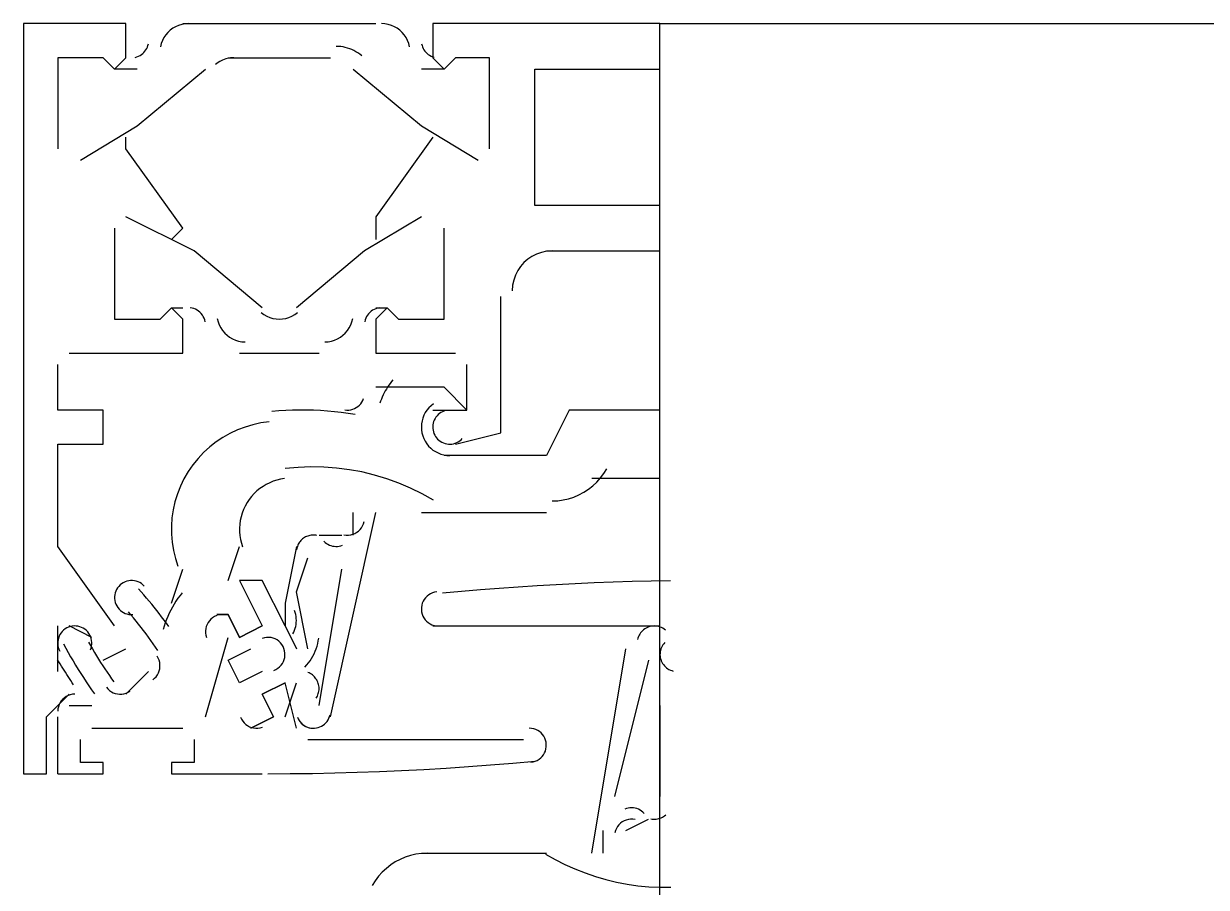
# Model space of a CAD drawing. Header units: millimetres. Extents: x 7649 to 34105, y 3983 to 25377.
# Drawn here: x 31866.8 to 31921.8, y 20746.7 to 20786.9 of the extents above; entities that cross this region are included whole.
import ezdxf

# ---------------------------------------------------------------- set-up
doc = ezdxf.new("R2010")
doc.units = ezdxf.units.MM

msp = doc.modelspace()

# ---------------------------------------------------------------- linework, layer by layer
at = {"layer": 'GEOMETRY', "color": 7}
for p, q in [((31871.53194, 20786.90139), (31866.76944, 20786.90139)), ((31866.76944, 20786.90139), (31866.76944, 20751.97639)), ((31871.53194, 20785.31389), (31871.53194, 20786.90139)), ((31873.84664, 20786.75978), (31873.7161, 20786.68425)), ((31873.98572, 20786.82025), (31873.84664, 20786.75978)), ((31874.13216, 20786.86467), (31873.98572, 20786.82025)), ((31874.28477, 20786.89204), (31874.13216, 20786.86467)), ((31874.17778, 20786.90139), (31883.17361, 20786.90139)), ((31874.44236, 20786.90139), (31874.28477, 20786.89204)), ((31883.59579, 20786.89204), (31883.43819, 20786.90139)), ((31883.7484, 20786.86467), (31883.59579, 20786.89204)), ((31883.89483, 20786.82025), (31883.7484, 20786.86467)), ((31884.03391, 20786.75978), (31883.89483, 20786.82025)), ((31884.16445, 20786.68425), (31884.03391, 20786.75978)), ((31896.40278, 20786.90139), (31885.81944, 20786.90139)), ((31885.81944, 20786.90139), (31885.81944, 20785.31389)), ((31873.30307, 20786.2512), (31873.23302, 20786.11515)), ((31873.38759, 20786.37712), (31873.30307, 20786.2512)), ((31873.48539, 20786.49193), (31873.38759, 20786.37712)), ((31873.59529, 20786.59463), (31873.48539, 20786.49193)), ((31873.7161, 20786.68425), (31873.59529, 20786.59463)), ((31884.28526, 20786.59463), (31884.16445, 20786.68425)), ((31884.39516, 20786.49193), (31884.28526, 20786.59463)), ((31884.49297, 20786.37712), (31884.39516, 20786.49193)), ((31884.57749, 20786.2512), (31884.49297, 20786.37712)), ((31884.64754, 20786.11515), (31884.57749, 20786.2512)), ((31872.36879, 20785.55759), (31872.41897, 20785.61508)), ((31872.41897, 20785.61508), (31872.46349, 20785.67725)), ((31872.46349, 20785.67725), (31872.50196, 20785.7437)), ((31872.50196, 20785.7437), (31872.53401, 20785.81403)), ((31872.53401, 20785.81403), (31872.55925, 20785.88784)), ((31872.55925, 20785.88784), (31872.57731, 20785.96475)), ((31873.17862, 20785.96997), (31873.14106, 20785.81663)), ((31873.23302, 20786.11515), (31873.17862, 20785.96997)), ((31881.43006, 20785.83987), (31881.32153, 20785.84306)), ((31881.53775, 20785.83039), (31881.43006, 20785.83987)), ((31881.64434, 20785.81471), (31881.53775, 20785.83039)), ((31881.74959, 20785.79291), (31881.64434, 20785.81471)), ((31881.85322, 20785.7651), (31881.74959, 20785.79291)), ((31881.955, 20785.73135), (31881.85322, 20785.7651)), ((31882.05464, 20785.69178), (31881.955, 20785.73135)), ((31882.15191, 20785.64647), (31882.05464, 20785.69178)), ((31882.24655, 20785.59552), (31882.15191, 20785.64647)), ((31882.33828, 20785.53901), (31882.24655, 20785.59552)), ((31884.70194, 20785.96997), (31884.64754, 20786.11515)), ((31884.7395, 20785.81663), (31884.70194, 20785.96997)), ((31885.30325, 20785.96475), (31885.32062, 20785.89025)), ((31885.32062, 20785.89025), (31885.34475, 20785.8186)), ((31885.34475, 20785.8186), (31885.3753, 20785.75017)), ((31885.3753, 20785.75017), (31885.41193, 20785.68532)), ((31885.41193, 20785.68532), (31885.4543, 20785.62443)), ((31885.4543, 20785.62443), (31885.50207, 20785.56786)), ((31870.47361, 20785.31389), (31868.35694, 20785.31389)), ((31868.35694, 20785.31389), (31868.35694, 20781.08056)), ((31871.00278, 20784.78472), (31870.47361, 20785.31389)), ((31871.00278, 20784.78472), (31871.53194, 20785.31389)), ((31871.97022, 20785.33312), (31872.04635, 20785.35421)), ((31872.04635, 20785.35421), (31872.1191, 20785.38235)), ((31872.1191, 20785.38235), (31872.18811, 20785.41716)), ((31872.18811, 20785.41716), (31872.25298, 20785.45824)), ((31872.25298, 20785.45824), (31872.31334, 20785.50518)), ((31872.31334, 20785.50518), (31872.36879, 20785.55759)), ((31875.76949, 20785.05246), (31875.70865, 20785.00437)), ((31875.83277, 20785.09672), (31875.76949, 20785.05246)), ((31875.8983, 20785.13708), (31875.83277, 20785.09672)), ((31875.96589, 20785.17347), (31875.8983, 20785.13708)), ((31876.03537, 20785.20584), (31875.96589, 20785.17347)), ((31876.10655, 20785.2341), (31876.03537, 20785.20584)), ((31876.17924, 20785.2582), (31876.10655, 20785.2341)), ((31876.25327, 20785.27807), (31876.17924, 20785.2582)), ((31876.32845, 20785.29364), (31876.25327, 20785.27807)), ((31876.29444, 20785.31389), (31881.05694, 20785.31389)), ((31876.40459, 20785.30485), (31876.32845, 20785.29364)), ((31876.48151, 20785.31162), (31876.40459, 20785.30485)), ((31876.55903, 20785.31389), (31876.48151, 20785.31162)), ((31882.42687, 20785.47705), (31882.33828, 20785.53901)), ((31882.51205, 20785.40973), (31882.42687, 20785.47705)), ((31885.50207, 20785.56786), (31885.55489, 20785.51598)), ((31885.55489, 20785.51598), (31885.61243, 20785.46915)), ((31885.61243, 20785.46915), (31885.67435, 20785.42775)), ((31885.67435, 20785.42775), (31885.74029, 20785.39215)), ((31885.74029, 20785.39215), (31885.80992, 20785.3627)), ((31885.80992, 20785.3627), (31885.88291, 20785.33979)), ((31885.81944, 20785.31389), (31886.34861, 20784.78472)), ((31886.87778, 20785.31389), (31886.34861, 20784.78472)), ((31888.46528, 20785.31389), (31886.87778, 20785.31389)), ((31888.46528, 20781.08056), (31888.46528, 20785.31389)), ((31872.06111, 20784.78472), (31871.00278, 20784.78472)), ((31872.06111, 20782.13889), (31875.23611, 20784.78472)), ((31882.11528, 20784.78472), (31885.29028, 20782.13889)), ((31886.34861, 20784.78472), (31885.29028, 20784.78472)), ((31890.58194, 20778.43472), (31890.58194, 20784.78472)), ((31890.58194, 20784.78472), (31896.40278, 20784.78472)), ((31869.41528, 20780.55139), (31872.06111, 20782.13889)), ((31885.29028, 20782.13889), (31887.93611, 20780.55139)), ((31871.53194, 20781.08056), (31871.53194, 20781.60972)), ((31885.81944, 20781.60972), (31883.17361, 20777.90556)), ((31874.17778, 20777.37639), (31871.53194, 20781.08056)), ((31896.40278, 20778.43472), (31890.58194, 20778.43472)), ((31874.70694, 20776.31806), (31871.53194, 20777.90556)), ((31885.29028, 20777.90556), (31882.64444, 20776.31806)), ((31883.17361, 20777.90556), (31883.17361, 20776.84722)), ((31871.00278, 20777.37639), (31871.00278, 20773.14306)), ((31873.64861, 20776.84722), (31874.17778, 20777.37639)), ((31886.34861, 20773.14306), (31886.34861, 20777.37639)), ((31877.88194, 20773.67222), (31874.70694, 20776.31806)), ((31882.64444, 20776.31806), (31879.46944, 20773.67222)), ((31890.88334, 20776.2519), (31890.65478, 20776.17251)), ((31891.12438, 20776.30115), (31890.88334, 20776.2519)), ((31891.11111, 20776.31806), (31896.40278, 20776.31806)), ((31891.37569, 20776.31806), (31891.12438, 20776.30115)), ((31890.06607, 20775.77559), (31889.90952, 20775.59773)), ((31890.24394, 20775.93215), (31890.06607, 20775.77559)), ((31890.44091, 20776.06519), (31890.24394, 20775.93215)), ((31890.65478, 20776.17251), (31890.44091, 20776.06519)), ((31889.66916, 20775.18689), (31889.58977, 20774.95833)), ((31889.77647, 20775.40075), (31889.66916, 20775.18689)), ((31889.90952, 20775.59773), (31889.77647, 20775.40075)), ((31889.54052, 20774.71729), (31889.52361, 20774.46597)), ((31889.58977, 20774.95833), (31889.54052, 20774.71729)), ((31888.99444, 20767.85139), (31888.99444, 20774.20139)), ((31873.11944, 20773.14306), (31873.64861, 20773.67222)), ((31874.17778, 20773.14306), (31873.64861, 20773.67222)), ((31873.64861, 20773.67222), (31874.17778, 20773.67222)), ((31874.61101, 20773.65413), (31874.52486, 20773.66793)), ((31874.69387, 20773.63139), (31874.61101, 20773.65413)), ((31874.7729, 20773.60019), (31874.69387, 20773.63139)), ((31874.84757, 20773.56105), (31874.7729, 20773.60019)), ((31874.91732, 20773.51445), (31874.84757, 20773.56105)), ((31874.98164, 20773.4609), (31874.91732, 20773.51445)), ((31882.95276, 20773.5065), (31882.89065, 20773.45313)), ((31883.0202, 20773.55328), (31882.95276, 20773.5065)), ((31883.09245, 20773.59302), (31883.0202, 20773.55328)), ((31883.16903, 20773.62525), (31883.09245, 20773.59302)), ((31883.24944, 20773.64948), (31883.16903, 20773.62525)), ((31883.70278, 20773.67222), (31883.17361, 20773.14306)), ((31883.17361, 20773.67222), (31883.70278, 20773.67222)), ((31883.33318, 20773.66524), (31883.24944, 20773.64948)), ((31883.70278, 20773.67222), (31884.23194, 20773.14306)), ((31871.00278, 20773.14306), (31873.11944, 20773.14306)), ((31874.17778, 20771.55556), (31874.17778, 20773.14306)), ((31875.03998, 20773.40088), (31874.98164, 20773.4609)), ((31875.09179, 20773.33491), (31875.03998, 20773.40088)), ((31875.13656, 20773.26347), (31875.09179, 20773.33491)), ((31875.17373, 20773.18707), (31875.13656, 20773.26347)), ((31875.20277, 20773.1062), (31875.17373, 20773.18707)), ((31875.22314, 20773.02136), (31875.20277, 20773.1062)), ((31875.78689, 20773.16948), (31875.82445, 20773.01615)), ((31875.82445, 20773.01615), (31875.87885, 20772.87096)), ((31877.82532, 20773.45258), (31877.9527, 20773.358)), ((31877.9527, 20773.358), (31878.08791, 20773.28062)), ((31878.08791, 20773.28062), (31878.22938, 20773.22044)), ((31878.22938, 20773.22044), (31878.37555, 20773.17745)), ((31878.37555, 20773.17745), (31878.52484, 20773.15165)), ((31878.52484, 20773.15165), (31878.67569, 20773.14306)), ((31878.67569, 20773.14306), (31878.82655, 20773.15165)), ((31878.82655, 20773.15165), (31878.97584, 20773.17745)), ((31878.97584, 20773.17745), (31879.12201, 20773.22044)), ((31879.12201, 20773.22044), (31879.26347, 20773.28062)), ((31879.26347, 20773.28062), (31879.39868, 20773.358)), ((31879.39868, 20773.358), (31879.52607, 20773.45258)), ((31882.0017, 20772.87096), (31882.0561, 20773.01615)), ((31882.0561, 20773.01615), (31882.09367, 20773.16948)), ((31882.67721, 20773.10425), (31882.65741, 20773.02136)), ((31882.70529, 20773.18339), (31882.67721, 20773.10425)), ((31882.74118, 20773.25833), (31882.70529, 20773.18339)), ((31882.78436, 20773.32858), (31882.74118, 20773.25833)), ((31882.83435, 20773.39367), (31882.78436, 20773.32858)), ((31882.89065, 20773.45313), (31882.83435, 20773.39367)), ((31883.17361, 20773.14306), (31883.17361, 20771.55556)), ((31884.23194, 20773.14306), (31886.34861, 20773.14306)), ((31875.87885, 20772.87096), (31875.9489, 20772.73491)), ((31875.9489, 20772.73491), (31876.03342, 20772.60899)), ((31876.03342, 20772.60899), (31876.13123, 20772.49418)), ((31876.13123, 20772.49418), (31876.24112, 20772.39148)), ((31876.24112, 20772.39148), (31876.36194, 20772.30186)), ((31881.51862, 20772.30186), (31881.63943, 20772.39148)), ((31881.63943, 20772.39148), (31881.74933, 20772.49418)), ((31881.74933, 20772.49418), (31881.84713, 20772.60899)), ((31881.84713, 20772.60899), (31881.93165, 20772.73491)), ((31881.93165, 20772.73491), (31882.0017, 20772.87096)), ((31876.36194, 20772.30186), (31876.49247, 20772.22633)), ((31876.49247, 20772.22633), (31876.63155, 20772.16586)), ((31876.63155, 20772.16586), (31876.77799, 20772.12144)), ((31876.77799, 20772.12144), (31876.9306, 20772.09407)), ((31876.9306, 20772.09407), (31877.08819, 20772.08472)), ((31880.79236, 20772.08472), (31880.94996, 20772.09407)), ((31880.94996, 20772.09407), (31881.10256, 20772.12144)), ((31881.10256, 20772.12144), (31881.249, 20772.16586)), ((31881.249, 20772.16586), (31881.38808, 20772.22633)), ((31881.38808, 20772.22633), (31881.51862, 20772.30186)), ((31868.88611, 20771.55556), (31874.17778, 20771.55556)), ((31876.82361, 20771.55556), (31880.52778, 20771.55556)), ((31883.17361, 20771.55556), (31886.87778, 20771.55556)), ((31868.35694, 20768.90972), (31868.35694, 20771.02639)), ((31887.40694, 20768.90972), (31887.40694, 20771.02639)), ((31883.90149, 20770.23196), (31883.8384, 20770.14852)), ((31883.96717, 20770.31353), (31883.90149, 20770.23196)), ((31886.34861, 20769.96806), (31883.17361, 20769.96806)), ((31883.56298, 20769.7056), (31883.51614, 20769.6123)), ((31883.61261, 20769.7974), (31883.56298, 20769.7056)), ((31883.665, 20769.88766), (31883.61261, 20769.7974)), ((31883.72012, 20769.97631), (31883.665, 20769.88766)), ((31883.77793, 20770.06329), (31883.72012, 20769.97631)), ((31883.8384, 20770.14852), (31883.77793, 20770.06329)), ((31887.40694, 20768.90972), (31886.34861, 20769.96806)), ((31882.25804, 20769.02222), (31882.33361, 20769.0735)), ((31882.33361, 20769.0735), (31882.40298, 20769.13327)), ((31882.40298, 20769.13327), (31882.46533, 20769.20105)), ((31882.46533, 20769.20105), (31882.51983, 20769.27632)), ((31882.51983, 20769.27632), (31882.56567, 20769.35861)), ((31882.56567, 20769.35861), (31882.60201, 20769.44742)), ((31883.39278, 20769.32415), (31883.3575, 20769.22554)), ((31883.43101, 20769.42151), (31883.39278, 20769.32415)), ((31883.47214, 20769.51759), (31883.43101, 20769.42151)), ((31883.51614, 20769.6123), (31883.47214, 20769.51759)), ((31885.74025, 20769.11005), (31885.6395, 20769.01167)), ((31885.85259, 20769.19837), (31885.74025, 20769.11005)), ((31870.47361, 20768.90972), (31868.35694, 20768.90972)), ((31870.47361, 20767.32222), (31870.47361, 20768.90972)), ((31878.64848, 20768.8706), (31878.32489, 20768.84375)), ((31878.97238, 20768.89048), (31878.64848, 20768.8706)), ((31879.29649, 20768.90337), (31878.97238, 20768.89048)), ((31879.62068, 20768.9093), (31879.29649, 20768.90337)), ((31879.94486, 20768.90825), (31879.62068, 20768.9093)), ((31880.2689, 20768.90023), (31879.94486, 20768.90825)), ((31880.59269, 20768.88526), (31880.2689, 20768.90023)), ((31880.91612, 20768.86332), (31880.59269, 20768.88526)), ((31881.23908, 20768.83443), (31880.91612, 20768.86332)), ((31881.56146, 20768.7986), (31881.23908, 20768.83443)), ((31881.88314, 20768.75581), (31881.56146, 20768.7986)), ((31881.72069, 20768.92044), (31881.81613, 20768.91042)), ((31881.81613, 20768.91042), (31881.91031, 20768.91186)), ((31882.20401, 20768.70608), (31881.88314, 20768.75581)), ((31881.91031, 20768.91186), (31882.00242, 20768.92425)), ((31882.00242, 20768.92425), (31882.09162, 20768.9471)), ((31882.09162, 20768.9471), (31882.17711, 20768.97992)), ((31882.17711, 20768.97992), (31882.25804, 20769.02222)), ((31885.35995, 20768.53964), (31885.32278, 20768.4075)), ((31885.41058, 20768.66722), (31885.35995, 20768.53964)), ((31885.4743, 20768.78915), (31885.41058, 20768.66722)), ((31885.55073, 20768.90434), (31885.4743, 20768.78915)), ((31885.6395, 20769.01167), (31885.55073, 20768.90434)), ((31885.81944, 20768.90972), (31887.40694, 20768.90972)), ((31885.97117, 20768.58272), (31885.92797, 20768.51663)), ((31886.02071, 20768.64419), (31885.97117, 20768.58272)), ((31886.07623, 20768.70056), (31886.02071, 20768.64419)), ((31886.13736, 20768.75134), (31886.07623, 20768.70056)), ((31886.20375, 20768.79602), (31886.13736, 20768.75134)), ((31886.27505, 20768.83411), (31886.20375, 20768.79602)), ((31886.35088, 20768.86512), (31886.27505, 20768.83411)), ((31892.16944, 20768.90972), (31891.11111, 20766.79306)), ((31896.40278, 20768.90972), (31892.16944, 20768.90972)), ((31876.72226, 20767.98553), (31876.37809, 20767.82479)), ((31877.07854, 20768.12015), (31876.72226, 20767.98553)), ((31877.44554, 20768.22777), (31877.07854, 20768.12015)), ((31877.82182, 20768.30753), (31877.44554, 20768.22777)), ((31878.20598, 20768.35856), (31877.82182, 20768.30753)), ((31885.29944, 20768.27192), (31885.29031, 20768.13399)), ((31885.29031, 20768.13399), (31885.29575, 20767.99481)), ((31885.29575, 20767.99481), (31885.31614, 20767.85548)), ((31885.32278, 20768.4075), (31885.29944, 20768.27192)), ((31885.82576, 20768.21611), (31885.81966, 20768.13441)), ((31885.81966, 20768.13441), (31885.82196, 20768.05252)), ((31885.82196, 20768.05252), (31885.8325, 20767.97237)), ((31885.84001, 20768.29568), (31885.82576, 20768.21611)), ((31885.8325, 20767.97237), (31885.85093, 20767.89449)), ((31885.86203, 20768.37262), (31885.84001, 20768.29568)), ((31885.89148, 20768.44644), (31885.86203, 20768.37262)), ((31885.92797, 20768.51663), (31885.89148, 20768.44644)), ((31875.7318, 20767.42841), (31875.43251, 20767.19451)), ((31876.04747, 20767.63879), (31875.7318, 20767.42841)), ((31876.37809, 20767.82479), (31876.04747, 20767.63879)), ((31885.31614, 20767.85548), (31885.35184, 20767.71711)), ((31885.35184, 20767.71711), (31885.40218, 20767.58336)), ((31885.40218, 20767.58336), (31885.46561, 20767.45764)), ((31885.46561, 20767.45764), (31885.54118, 20767.34064)), ((31885.85093, 20767.89449), (31885.87691, 20767.81939)), ((31885.87691, 20767.81939), (31885.91011, 20767.74757)), ((31885.91011, 20767.74757), (31885.95019, 20767.67955)), ((31885.95019, 20767.67955), (31885.99682, 20767.61584)), ((31885.99682, 20767.61584), (31886.04965, 20767.55695)), ((31886.04965, 20767.55695), (31886.10836, 20767.50339)), ((31886.10836, 20767.50339), (31886.17261, 20767.45568)), ((31886.17261, 20767.45568), (31886.24206, 20767.41431)), ((31886.87778, 20767.32222), (31888.99444, 20767.85139)), ((31886.93783, 20767.39162), (31887.00864, 20767.42769)), ((31887.00864, 20767.42769), (31887.07593, 20767.47101)), ((31887.07593, 20767.47101), (31887.13911, 20767.52143)), ((31887.13911, 20767.52143), (31887.19758, 20767.57882)), ((31868.35694, 20762.55972), (31868.35694, 20767.32222)), ((31868.35694, 20767.32222), (31870.47361, 20767.32222)), ((31875.151, 20766.93797), (31874.8887, 20766.65964)), ((31875.43251, 20767.19451), (31875.151, 20766.93797)), ((31885.54118, 20767.34064), (31885.62796, 20767.23304)), ((31885.62796, 20767.23304), (31885.72501, 20767.13553)), ((31885.72501, 20767.13553), (31885.83139, 20767.04879)), ((31885.83139, 20767.04879), (31885.94617, 20766.97351)), ((31885.94617, 20766.97351), (31886.0684, 20766.91038)), ((31886.0684, 20766.91038), (31886.19716, 20766.86008)), ((31886.24206, 20767.41431), (31886.31637, 20767.37981)), ((31886.31637, 20767.37981), (31886.39383, 20767.35312)), ((31886.39383, 20767.35312), (31886.47254, 20767.33474)), ((31886.47254, 20767.33474), (31886.55192, 20767.32455)), ((31886.55192, 20767.32455), (31886.63136, 20767.3224)), ((31886.63136, 20767.3224), (31886.71027, 20767.32817)), ((31886.71027, 20767.32817), (31886.78805, 20767.34172)), ((31886.78805, 20767.34172), (31886.8641, 20767.36291)), ((31886.8641, 20767.36291), (31886.93783, 20767.39162)), ((31874.64702, 20766.3604), (31874.42739, 20766.04112)), ((31874.8887, 20766.65964), (31874.64702, 20766.3604)), ((31886.19716, 20766.86008), (31886.3315, 20766.8233)), ((31886.3315, 20766.8233), (31886.47049, 20766.80073)), ((31891.11111, 20766.79306), (31886.34861, 20766.79306)), ((31886.47049, 20766.80073), (31886.61319, 20766.79306)), ((31874.42739, 20766.04112), (31874.23295, 20765.70589)), ((31879.54589, 20766.24015), (31878.94459, 20766.18345)), ((31880.14706, 20766.26328), (31879.54589, 20766.24015)), ((31880.74678, 20766.25312), (31880.14706, 20766.26328)), ((31881.34368, 20766.20996), (31880.74678, 20766.25312)), ((31881.93642, 20766.13407), (31881.34368, 20766.20996)), ((31882.52366, 20766.02576), (31881.93642, 20766.13407)), ((31883.10405, 20765.8853), (31882.52366, 20766.02576)), ((31883.67624, 20765.71299), (31883.10405, 20765.8853)), ((31893.63055, 20765.74654), (31893.78604, 20765.95557)), ((31893.78604, 20765.95557), (31893.92354, 20766.18003)), ((31874.06607, 20765.35933), (31873.92692, 20765.00309)), ((31874.23295, 20765.70589), (31874.06607, 20765.35933)), ((31877.77195, 20765.25535), (31877.63449, 20765.14355)), ((31877.91714, 20765.3565), (31877.77195, 20765.25535)), ((31878.06943, 20765.4466), (31877.91714, 20765.3565)), ((31878.22821, 20765.52524), (31878.06943, 20765.4466)), ((31878.39282, 20765.59201), (31878.22821, 20765.52524)), ((31878.56265, 20765.64651), (31878.39282, 20765.59201)), ((31878.73706, 20765.68833), (31878.56265, 20765.64651)), ((31878.91541, 20765.71706), (31878.73706, 20765.68833)), ((31884.2389, 20765.50911), (31883.67624, 20765.71299)), ((31884.79068, 20765.27394), (31884.2389, 20765.50911)), ((31885.33022, 20765.00778), (31884.79068, 20765.27394)), ((31892.85492, 20765.08033), (31893.06924, 20765.21984)), ((31893.06924, 20765.21984), (31893.27082, 20765.3779)), ((31893.22778, 20765.73472), (31896.40278, 20765.73472)), ((31893.27082, 20765.3779), (31893.45837, 20765.55372)), ((31893.45837, 20765.55372), (31893.63055, 20765.74654)), ((31873.92692, 20765.00309), (31873.81568, 20764.63883)), ((31877.27488, 20764.74831), (31877.1747, 20764.59798)), ((31877.38533, 20764.88962), (31877.27488, 20764.74831)), ((31877.50541, 20765.0215), (31877.38533, 20764.88962)), ((31877.63449, 20765.14355), (31877.50541, 20765.0215)), ((31885.85619, 20764.7109), (31885.33022, 20765.00778)), ((31891.37569, 20764.67639), (31891.63865, 20764.68826)), ((31891.63865, 20764.68826), (31891.8968, 20764.72335)), ((31891.8968, 20764.72335), (31892.14882, 20764.78088)), ((31892.14882, 20764.78088), (31892.39339, 20764.86007)), ((31892.39339, 20764.86007), (31892.6292, 20764.96015)), ((31892.6292, 20764.96015), (31892.85492, 20765.08033)), ((31873.73252, 20764.26819), (31873.67763, 20763.89284)), ((31873.81568, 20764.63883), (31873.73252, 20764.26819)), ((31877.01038, 20764.27796), (31876.94733, 20764.11112)), ((31877.08619, 20764.4405), (31877.01038, 20764.27796)), ((31877.1747, 20764.59798), (31877.08619, 20764.4405)), ((31881.05694, 20754.62222), (31883.17361, 20764.14722)), ((31882.11528, 20763.08889), (31882.11528, 20764.14722)), ((31885.29028, 20764.14722), (31891.11111, 20764.14722)), ((31873.67763, 20763.89284), (31873.65118, 20763.51441)), ((31876.83561, 20763.59221), (31876.82442, 20763.41561)), ((31876.85988, 20763.7675), (31876.83561, 20763.59221)), ((31876.89714, 20763.94071), (31876.85988, 20763.7675)), ((31876.94733, 20764.11112), (31876.89714, 20763.94071)), ((31882.55558, 20763.51728), (31882.59768, 20763.61394)), ((31882.59768, 20763.61394), (31882.62714, 20763.7178)), ((31873.65118, 20763.51441), (31873.65335, 20763.13457)), ((31873.65335, 20763.13457), (31873.68432, 20762.75496)), ((31876.82442, 20763.41561), (31876.82638, 20763.23844)), ((31876.82638, 20763.23844), (31876.84156, 20763.06145)), ((31876.84156, 20763.06145), (31876.87005, 20762.88538)), ((31879.94913, 20763.02412), (31879.89993, 20763.00089)), ((31879.99964, 20763.04386), (31879.94913, 20763.02412)), ((31880.05126, 20763.06007), (31879.99964, 20763.04386)), ((31880.10381, 20763.07272), (31880.05126, 20763.06007)), ((31880.1571, 20763.08177), (31880.10381, 20763.07272)), ((31880.21094, 20763.08717), (31880.1571, 20763.08177)), ((31880.26514, 20763.08889), (31880.21094, 20763.08717)), ((31880.31951, 20763.08689), (31880.26514, 20763.08889)), ((31880.37387, 20763.08114), (31880.31951, 20763.08689)), ((31880.42804, 20763.07159), (31880.37387, 20763.08114)), ((31880.52778, 20763.08889), (31881.58611, 20763.08889)), ((31881.68585, 20763.10619), (31881.79272, 20763.09091)), ((31881.79272, 20763.09091), (31881.89815, 20763.09011)), ((31881.89815, 20763.09011), (31882.00103, 20763.10305)), ((31882.00103, 20763.10305), (31882.10024, 20763.129)), ((31882.10024, 20763.129), (31882.19466, 20763.16725)), ((31882.19466, 20763.16725), (31882.28316, 20763.21705)), ((31882.28316, 20763.21705), (31882.36463, 20763.27768)), ((31882.36463, 20763.27768), (31882.43793, 20763.34842)), ((31882.43793, 20763.34842), (31882.50196, 20763.42852)), ((31882.50196, 20763.42852), (31882.55558, 20763.51728)), ((31871.00278, 20758.85556), (31868.35694, 20762.55972)), ((31873.68432, 20762.75496), (31873.74426, 20762.37723)), ((31876.29444, 20760.97222), (31876.82361, 20762.55972)), ((31876.87005, 20762.88538), (31876.91191, 20762.71099)), ((31876.91191, 20762.71099), (31876.96723, 20762.53901)), ((31879.46944, 20762.55972), (31878.94028, 20759.91389)), ((31879.49877, 20762.50892), (31879.48587, 20762.4558)), ((31879.51521, 20762.56079), (31879.49877, 20762.50892)), ((31879.5351, 20762.61124), (31879.51521, 20762.56079)), ((31879.55833, 20762.66011), (31879.5351, 20762.61124)), ((31879.5848, 20762.70723), (31879.55833, 20762.66011)), ((31879.61442, 20762.75245), (31879.5848, 20762.70723)), ((31879.64708, 20762.79558), (31879.61442, 20762.75245)), ((31879.68269, 20762.83648), (31879.64708, 20762.79558)), ((31879.72114, 20762.87498), (31879.68269, 20762.83648)), ((31879.76234, 20762.91092), (31879.72114, 20762.87498)), ((31879.80618, 20762.94412), (31879.76234, 20762.91092)), ((31879.85221, 20762.97421), (31879.80618, 20762.94412)), ((31879.89993, 20763.00089), (31879.85221, 20762.97421)), ((31880.74697, 20762.80582), (31880.80554, 20762.75029)), ((31880.80554, 20762.75029), (31880.86858, 20762.7016)), ((31880.86858, 20762.7016), (31880.93552, 20762.65986)), ((31880.93552, 20762.65986), (31881.00579, 20762.6252)), ((31881.00579, 20762.6252), (31881.07881, 20762.59774)), ((31881.07881, 20762.59774), (31881.15401, 20762.5776)), ((31881.15401, 20762.5776), (31881.23082, 20762.56491)), ((31881.23082, 20762.56491), (31881.30866, 20762.5598)), ((31881.30866, 20762.5598), (31881.38697, 20762.56239)), ((31881.38697, 20762.56239), (31881.46517, 20762.57279)), ((31881.46517, 20762.57279), (31881.54269, 20762.59114)), ((31881.54269, 20762.59114), (31881.61895, 20762.61755)), ((31873.74426, 20762.37723), (31873.83337, 20762.00305)), ((31873.83337, 20762.00305), (31873.9518, 20761.63406)), ((31879.46944, 20760.44306), (31879.99861, 20762.03056)), ((31879.48587, 20762.4558), (31879.47661, 20762.40159)), ((31873.64861, 20759.91389), (31874.17778, 20761.50139)), ((31880.52778, 20755.15139), (31881.58611, 20761.50139)), ((31871.33156, 20760.82183), (31871.26157, 20760.76498)), ((31871.40889, 20760.87113), (31871.33156, 20760.82183)), ((31871.49136, 20760.91125), (31871.40889, 20760.87113)), ((31871.57642, 20760.94118), (31871.49136, 20760.91125)), ((31871.66324, 20760.96103), (31871.57642, 20760.94118)), ((31871.75099, 20760.97097), (31871.66324, 20760.96103)), ((31871.83884, 20760.97111), (31871.75099, 20760.97097)), ((31871.92594, 20760.9616), (31871.83884, 20760.97111)), ((31872.01147, 20760.94258), (31871.92594, 20760.9616)), ((31872.0946, 20760.91419), (31872.01147, 20760.94258)), ((31872.17449, 20760.87655), (31872.0946, 20760.91419)), ((31872.25031, 20760.82982), (31872.17449, 20760.87655)), ((31872.32122, 20760.77412), (31872.25031, 20760.82982)), ((31877.88194, 20760.97222), (31876.82361, 20760.97222)), ((31876.82361, 20760.97222), (31877.88194, 20758.85556)), ((31878.94028, 20758.85556), (31877.88194, 20760.97222)), ((31892.45742, 20760.82055), (31891.57259, 20760.77513)), ((31893.34255, 20760.86004), (31892.45742, 20760.82055)), ((31894.22794, 20760.89359), (31893.34255, 20760.86004)), ((31895.11357, 20760.92119), (31894.22794, 20760.89359)), ((31895.9994, 20760.94285), (31895.11357, 20760.92119)), ((31896.8854, 20760.95857), (31895.9994, 20760.94285)), ((31871.01357, 20760.3092), (31871.00386, 20760.22143)), ((31871.03284, 20760.39491), (31871.01357, 20760.3092)), ((31871.06136, 20760.47776), (31871.03284, 20760.39491)), ((31871.09882, 20760.55697), (31871.06136, 20760.47776)), ((31871.14488, 20760.63177), (31871.09882, 20760.55697)), ((31871.19924, 20760.70136), (31871.14488, 20760.63177)), ((31871.26157, 20760.76498), (31871.19924, 20760.70136)), ((31872.24468, 20760.44157), (31872.11972, 20760.58164)), ((31872.36833, 20760.30037), (31872.24468, 20760.44157)), ((31872.38639, 20760.7096), (31872.32122, 20760.77412)), ((31872.49066, 20760.15805), (31872.36833, 20760.30037)), ((31874.05098, 20760.27347), (31873.95478, 20760.14354)), ((31874.15194, 20760.40007), (31874.05098, 20760.27347)), ((31879.99861, 20757.79722), (31879.46944, 20760.44306)), ((31885.6308, 20760.30107), (31885.55333, 20760.2396)), ((31885.71589, 20760.35271), (31885.6308, 20760.30107)), ((31885.80778, 20760.39361), (31885.71589, 20760.35271)), ((31885.90568, 20760.42284), (31885.80778, 20760.39361)), ((31886.0088, 20760.43948), (31885.90568, 20760.42284)), ((31887.15391, 20760.45898), (31886.27147, 20760.37796)), ((31888.03682, 20760.53407), (31887.15391, 20760.45898)), ((31888.92017, 20760.60324), (31888.03682, 20760.53407)), ((31889.80394, 20760.66647), (31888.92017, 20760.60324)), ((31890.68809, 20760.72377), (31889.80394, 20760.66647)), ((31891.57259, 20760.77513), (31890.68809, 20760.72377)), ((31871.00386, 20760.22143), (31871.00404, 20760.13237)), ((31871.00404, 20760.13237), (31871.01442, 20760.0428)), ((31871.01442, 20760.0428), (31871.03533, 20759.9535)), ((31871.03533, 20759.9535), (31871.06632, 20759.86719)), ((31871.06632, 20759.86719), (31871.1063, 20759.78637)), ((31871.1063, 20759.78637), (31871.15456, 20759.71151)), ((31871.15456, 20759.71151), (31871.21043, 20759.64312)), ((31872.61167, 20760.01461), (31872.49066, 20760.15805)), ((31872.73135, 20759.87008), (31872.61167, 20760.01461)), ((31872.84969, 20759.72445), (31872.73135, 20759.87008)), ((31872.96668, 20759.57774), (31872.84969, 20759.72445)), ((31873.69557, 20759.73509), (31873.61919, 20759.59319)), ((31873.77701, 20759.87421), (31873.69557, 20759.73509)), ((31873.86344, 20760.0104), (31873.77701, 20759.87421)), ((31873.95478, 20760.14354), (31873.86344, 20760.0104)), ((31878.94028, 20759.91389), (31878.94028, 20758.85556)), ((31885.29301, 20759.71609), (31885.29117, 20759.61165)), ((31885.30806, 20759.81715), (31885.29301, 20759.71609)), ((31885.3355, 20759.91391), (31885.30806, 20759.81715)), ((31885.37455, 20760.00546), (31885.3355, 20759.91391)), ((31885.4244, 20760.09088), (31885.37455, 20760.00546)), ((31885.48426, 20760.16923), (31885.4244, 20760.09088)), ((31885.55333, 20760.2396), (31885.48426, 20760.16923)), ((31871.21043, 20759.64312), (31871.27319, 20759.58166)), ((31871.27319, 20759.58166), (31871.34217, 20759.52763)), ((31871.34217, 20759.52763), (31871.41667, 20759.4815)), ((31871.41667, 20759.4815), (31871.49599, 20759.44376)), ((31871.49599, 20759.44376), (31871.57945, 20759.4149)), ((31871.57945, 20759.4149), (31871.66635, 20759.39539)), ((31871.76791, 20759.37375), (31871.64608, 20759.51733)), ((31871.66635, 20759.39539), (31871.756, 20759.38572)), ((31871.756, 20759.38572), (31871.84771, 20759.38637)), ((31871.88832, 20759.229), (31871.76791, 20759.37375)), ((31872.0073, 20759.0831), (31871.88832, 20759.229)), ((31873.08232, 20759.42995), (31872.96668, 20759.57774)), ((31873.1966, 20759.2811), (31873.08232, 20759.42995)), ((31873.30951, 20759.13119), (31873.1966, 20759.2811)), ((31873.4819, 20759.30159), (31873.42113, 20759.15217)), ((31873.54794, 20759.44864), (31873.4819, 20759.30159)), ((31873.61919, 20759.59319), (31873.54794, 20759.44864)), ((31875.48938, 20759.17256), (31875.41898, 20759.09799)), ((31875.56979, 20759.23803), (31875.48938, 20759.17256)), ((31875.65964, 20759.2932), (31875.56979, 20759.23803)), ((31875.75837, 20759.33685), (31875.65964, 20759.2932)), ((31875.76528, 20759.38472), (31876.29444, 20759.38472)), ((31876.29444, 20759.38472), (31875.76528, 20759.38472)), ((31876.29444, 20759.38472), (31876.82361, 20758.32639)), ((31876.82361, 20758.32639), (31876.29444, 20759.38472)), ((31879.41878, 20759.48276), (31879.38966, 20759.57262)), ((31879.44129, 20759.39164), (31879.41878, 20759.48276)), ((31879.45722, 20759.29961), (31879.44129, 20759.39164)), ((31879.46659, 20759.20702), (31879.45722, 20759.29961)), ((31879.46943, 20759.11422), (31879.46659, 20759.20702)), ((31885.29117, 20759.61165), (31885.3029, 20759.50786)), ((31885.3029, 20759.50786), (31885.32746, 20759.40868)), ((31885.32746, 20759.40868), (31885.36395, 20759.31495)), ((31885.36395, 20759.31495), (31885.4115, 20759.22751)), ((31885.4115, 20759.22751), (31885.46922, 20759.14721)), ((31868.35694, 20756.73889), (31868.35694, 20758.85556)), ((31868.63239, 20758.66297), (31868.56648, 20758.5992)), ((31868.70517, 20758.71877), (31868.63239, 20758.66297)), ((31868.78253, 20758.7651), (31868.70517, 20758.71877)), ((31868.86363, 20758.80191), (31868.78253, 20758.7651)), ((31868.94762, 20758.82919), (31868.86363, 20758.80191)), ((31869.94444, 20758.32639), (31868.88611, 20758.85556)), ((31869.03366, 20758.8469), (31868.94762, 20758.82919)), ((31869.12091, 20758.855), (31869.03366, 20758.8469)), ((31869.20852, 20758.85346), (31869.12091, 20758.855)), ((31869.29564, 20758.84226), (31869.20852, 20758.85346)), ((31869.38145, 20758.82136), (31869.29564, 20758.84226)), ((31869.46508, 20758.79073), (31869.38145, 20758.82136)), ((31869.54569, 20758.75034), (31869.46508, 20758.79073)), ((31869.62245, 20758.70015), (31869.54569, 20758.75034)), ((31869.69296, 20758.6415), (31869.62245, 20758.70015)), ((31869.75523, 20758.57629), (31869.69296, 20758.6415)), ((31872.12485, 20758.93607), (31872.0073, 20759.0831)), ((31872.24095, 20758.78789), (31872.12485, 20758.93607)), ((31872.3556, 20758.6386), (31872.24095, 20758.78789)), ((31872.46879, 20758.4882), (31872.3556, 20758.6386)), ((31873.3157, 20758.84678), (31873.27118, 20758.69109)), ((31873.42104, 20758.98024), (31873.30951, 20759.13119)), ((31873.3657, 20759.00052), (31873.3157, 20758.84678)), ((31873.42113, 20759.15217), (31873.3657, 20759.00052)), ((31873.53119, 20758.82825), (31873.42104, 20758.98024)), ((31875.24879, 20758.73301), (31875.23692, 20758.63115)), ((31875.23692, 20758.63115), (31875.23846, 20758.52747)), ((31875.2735, 20758.83184), (31875.24879, 20758.73301)), ((31875.31048, 20758.92642), (31875.2735, 20758.83184)), ((31875.35916, 20759.01554), (31875.31048, 20758.92642)), ((31875.41898, 20759.09799), (31875.35916, 20759.01554)), ((31876.82361, 20758.32639), (31877.88194, 20758.85556)), ((31877.88194, 20758.85556), (31876.82361, 20758.32639)), ((31878.94028, 20758.85556), (31879.46944, 20757.79722)), ((31879.35075, 20758.57246), (31879.38656, 20758.65922)), ((31879.38656, 20758.65922), (31879.41599, 20758.74786)), ((31879.41599, 20758.74786), (31879.43902, 20758.83802)), ((31879.43902, 20758.83802), (31879.45562, 20758.92937)), ((31879.45562, 20758.92937), (31879.46577, 20759.02155)), ((31879.46577, 20759.02155), (31879.46943, 20759.11422)), ((31885.46922, 20759.14721), (31885.53624, 20759.07488)), ((31885.53624, 20759.07488), (31885.61166, 20759.01137)), ((31885.61166, 20759.01137), (31885.69461, 20758.95752)), ((31885.69461, 20758.95752), (31885.78421, 20758.91417)), ((31885.78421, 20758.91417), (31885.87956, 20758.88217)), ((31885.81944, 20758.85556), (31896.40278, 20758.85556)), ((31885.87956, 20758.88217), (31885.9798, 20758.86235)), ((31885.9798, 20758.86235), (31886.08403, 20758.85556)), ((31895.59153, 20758.63731), (31895.54453, 20758.58868)), ((31895.64258, 20758.68183), (31895.59153, 20758.63731)), ((31895.69744, 20758.72196), (31895.64258, 20758.68183)), ((31895.75584, 20758.75741), (31895.69744, 20758.72196)), ((31895.81754, 20758.78791), (31895.75584, 20758.75741)), ((31895.88228, 20758.81317), (31895.81754, 20758.78791)), ((31895.94898, 20758.83268), (31895.88228, 20758.81317)), ((31896.01647, 20758.84618), (31895.94898, 20758.83268)), ((31896.08437, 20758.85374), (31896.01647, 20758.84618)), ((31896.15232, 20758.85544), (31896.08437, 20758.85374)), ((31896.21994, 20758.85134), (31896.15232, 20758.85544)), ((31896.28685, 20758.84151), (31896.21994, 20758.85134)), ((31896.35268, 20758.82603), (31896.28685, 20758.84151)), ((31896.41706, 20758.80496), (31896.35268, 20758.82603)), ((31896.47962, 20758.77839), (31896.41706, 20758.80496)), ((31896.53998, 20758.74637), (31896.47962, 20758.77839)), ((31896.59776, 20758.70899), (31896.53998, 20758.74637)), ((31896.6526, 20758.6663), (31896.59776, 20758.70899)), ((31868.35915, 20758.12117), (31868.3574, 20758.03335)), ((31868.37053, 20758.20805), (31868.35915, 20758.12117)), ((31868.39139, 20758.29316), (31868.37053, 20758.20805)), ((31868.42157, 20758.37565), (31868.39139, 20758.29316)), ((31868.46092, 20758.45471), (31868.42157, 20758.37565)), ((31868.50927, 20758.52951), (31868.46092, 20758.45471)), ((31868.56648, 20758.5992), (31868.50927, 20758.52951)), ((31869.80906, 20758.50534), (31869.75523, 20758.57629)), ((31869.78687, 20758.10376), (31869.87774, 20757.94432)), ((31869.85423, 20758.42945), (31869.80906, 20758.50534)), ((31869.89051, 20758.34945), (31869.85423, 20758.42945)), ((31869.91769, 20758.26615), (31869.89051, 20758.34945)), ((31869.93555, 20758.18037), (31869.91769, 20758.26615)), ((31869.94389, 20758.09292), (31869.93555, 20758.18037)), ((31869.94246, 20758.00463), (31869.94389, 20758.09292)), ((31872.58051, 20758.3367), (31872.46879, 20758.4882)), ((31872.69076, 20758.18411), (31872.58051, 20758.3367)), ((31872.79952, 20758.03044), (31872.69076, 20758.18411)), ((31875.23611, 20754.62222), (31876.29444, 20758.32639)), ((31875.23846, 20758.52747), (31875.25395, 20758.42317)), ((31875.25395, 20758.42317), (31875.28398, 20758.31948)), ((31877.97873, 20758.30855), (31877.87504, 20758.27852)), ((31878.08302, 20758.32404), (31877.97873, 20758.30855)), ((31878.18671, 20758.32558), (31878.08302, 20758.32404)), ((31878.28857, 20758.31371), (31878.18671, 20758.32558)), ((31878.38739, 20758.289), (31878.28857, 20758.31371)), ((31878.48197, 20758.25202), (31878.38739, 20758.289)), ((31878.5711, 20758.20334), (31878.48197, 20758.25202)), ((31878.65355, 20758.14352), (31878.5711, 20758.20334)), ((31878.72812, 20758.07312), (31878.65355, 20758.14352)), ((31878.79359, 20757.99271), (31878.72812, 20758.07312)), ((31879.3086, 20758.48792), (31879.35075, 20758.57246)), ((31880.46349, 20758.04136), (31880.48944, 20758.1654)), ((31880.48944, 20758.1654), (31880.50882, 20758.2911)), ((31895.37913, 20758.29393), (31895.36175, 20758.22665)), ((31895.40209, 20758.35881), (31895.37913, 20758.29393)), ((31895.43036, 20758.42102), (31895.40209, 20758.35881)), ((31895.46369, 20758.48025), (31895.43036, 20758.42102)), ((31895.50183, 20758.53623), (31895.46369, 20758.48025)), ((31895.54453, 20758.58868), (31895.50183, 20758.53623)), ((31896.62334, 20758.08172), (31896.57656, 20758.02831)), ((31868.3574, 20758.03335), (31868.36544, 20757.9454)), ((31868.36544, 20757.9454), (31868.38343, 20757.85818)), ((31868.38343, 20757.85818), (31868.41151, 20757.77249)), ((31868.41151, 20757.77249), (31868.44984, 20757.68918)), ((31868.62476, 20758.02272), (31868.73296, 20757.82192)), ((31868.73296, 20757.82192), (31868.8434, 20757.62237)), ((31868.8434, 20757.62237), (31868.95604, 20757.4241)), ((31869.87752, 20757.74279), (31869.9095, 20757.82874)), ((31869.87774, 20757.94432), (31869.9701, 20757.78576)), ((31869.9095, 20757.82874), (31869.93107, 20757.91629)), ((31869.93107, 20757.91629), (31869.94246, 20758.00463)), ((31869.9701, 20757.78576), (31870.06395, 20757.62811)), ((31870.06395, 20757.62811), (31870.15929, 20757.47136)), ((31870.47361, 20757.26806), (31871.53194, 20757.79722)), ((31872.90679, 20757.8757), (31872.79952, 20758.03044)), ((31873.01255, 20757.71991), (31872.90679, 20757.8757)), ((31876.29444, 20757.26806), (31877.35278, 20757.79722)), ((31878.84876, 20757.90286), (31878.79359, 20757.99271)), ((31878.8924, 20757.80413), (31878.84876, 20757.90286)), ((31878.92243, 20757.70044), (31878.8924, 20757.80413)), ((31878.93793, 20757.59614), (31878.92243, 20757.70044)), ((31878.93947, 20757.49246), (31878.93793, 20757.59614)), ((31880.23904, 20757.45442), (31880.29616, 20757.56657)), ((31880.29616, 20757.56657), (31880.34729, 20757.68157)), ((31880.34729, 20757.68157), (31880.39229, 20757.7992)), ((31880.39229, 20757.7992), (31880.43106, 20757.91921)), ((31880.43106, 20757.91921), (31880.46349, 20758.04136)), ((31893.22778, 20748.27222), (31894.81528, 20757.79722)), ((31896.40431, 20757.58205), (31896.40301, 20757.51268)), ((31896.40301, 20757.51268), (31896.40783, 20757.44309)), ((31896.41162, 20757.6508), (31896.40431, 20757.58205)), ((31896.42485, 20757.71854), (31896.41162, 20757.6508)), ((31896.44392, 20757.78487), (31896.42485, 20757.71854)), ((31896.46871, 20757.84941), (31896.44392, 20757.78487)), ((31896.49915, 20757.91176), (31896.46871, 20757.84941)), ((31896.53513, 20757.97152), (31896.49915, 20757.91176)), ((31896.57656, 20758.02831), (31896.53513, 20757.97152)), ((31868.41039, 20757.18453), (31868.34771, 20757.28091)), ((31868.47285, 20757.088), (31868.41039, 20757.18453)), ((31868.53509, 20756.99133), (31868.47285, 20757.088)), ((31868.59709, 20756.89451), (31868.53509, 20756.99133)), ((31868.95604, 20757.4241), (31869.07089, 20757.22711)), ((31869.07089, 20757.22711), (31869.18793, 20757.03144)), ((31869.18793, 20757.03144), (31869.30714, 20756.83709)), ((31870.15929, 20757.47136), (31870.25612, 20757.31553)), ((31870.25612, 20757.31553), (31870.35441, 20757.16063)), ((31870.35441, 20757.16063), (31870.45417, 20757.00667)), ((31870.45417, 20757.00667), (31870.5554, 20756.85367)), ((31873.03798, 20757.35394), (31872.98457, 20757.4461)), ((31873.07781, 20757.25775), (31873.03798, 20757.35394)), ((31873.10429, 20757.15881), (31873.07781, 20757.25775)), ((31873.11766, 20757.05838), (31873.10429, 20757.15881)), ((31873.10602, 20756.85811), (31873.11816, 20756.95772)), ((31873.11816, 20756.95772), (31873.11766, 20757.05838)), ((31876.82361, 20756.20972), (31876.29444, 20757.26806)), ((31878.68701, 20756.95105), (31878.75741, 20757.02562)), ((31878.75741, 20757.02562), (31878.81723, 20757.10807)), ((31878.81723, 20757.10807), (31878.86591, 20757.19719)), ((31878.86591, 20757.19719), (31878.90289, 20757.29177)), ((31878.90289, 20757.29177), (31878.9276, 20757.3906)), ((31878.9276, 20757.3906), (31878.93947, 20757.49246)), ((31879.86736, 20756.94504), (31879.95278, 20757.03927)), ((31879.95278, 20757.03927), (31880.03278, 20757.13756)), ((31880.03278, 20757.13756), (31880.10723, 20757.23967)), ((31880.10723, 20757.23967), (31880.17602, 20757.34537)), ((31880.17602, 20757.34537), (31880.23904, 20757.45442)), ((31895.87361, 20757.26806), (31894.28611, 20750.91806)), ((31896.40783, 20757.44309), (31896.41885, 20757.37367)), ((31896.41885, 20757.37367), (31896.43618, 20757.30481)), ((31896.43618, 20757.30481), (31896.45957, 20757.23777)), ((31896.45957, 20757.23777), (31896.48854, 20757.17373)), ((31896.48854, 20757.17373), (31896.52278, 20757.11295)), ((31896.52278, 20757.11295), (31896.56201, 20757.05573)), ((31896.56201, 20757.05573), (31896.60592, 20757.00233)), ((31896.60592, 20757.00233), (31896.65423, 20756.95303)), ((31868.65887, 20756.79754), (31868.59709, 20756.89451)), ((31868.72042, 20756.70043), (31868.65887, 20756.79754)), ((31868.78174, 20756.60318), (31868.72042, 20756.70043)), ((31868.84284, 20756.50578), (31868.78174, 20756.60318)), ((31868.9037, 20756.40824), (31868.84284, 20756.50578)), ((31868.96434, 20756.31055), (31868.9037, 20756.40824)), ((31869.30714, 20756.83709), (31869.42853, 20756.6441)), ((31869.42853, 20756.6441), (31869.55207, 20756.45246)), ((31869.55207, 20756.45246), (31869.67775, 20756.26221)), ((31870.5554, 20756.85367), (31870.65807, 20756.70162)), ((31870.65807, 20756.70162), (31870.76219, 20756.55055)), ((31870.76219, 20756.55055), (31870.86776, 20756.40046)), ((31871.53194, 20755.68056), (31872.59028, 20756.73889)), ((31872.781, 20756.35329), (31872.86401, 20756.42004)), ((31872.86401, 20756.42004), (31872.9358, 20756.49543)), ((31872.9358, 20756.49543), (31872.99613, 20756.5782)), ((31872.99613, 20756.5782), (31873.04477, 20756.66708)), ((31873.04477, 20756.66708), (31873.08148, 20756.76081)), ((31873.08148, 20756.76081), (31873.10602, 20756.85811)), ((31877.88194, 20756.73889), (31876.82361, 20756.20972)), ((31878.41802, 20756.78676), (31878.51675, 20756.83041)), ((31878.51675, 20756.83041), (31878.6066, 20756.88558)), ((31878.6066, 20756.88558), (31878.68701, 20756.95105)), ((31880.06232, 20756.66782), (31880.00544, 20756.69104)), ((31880.11683, 20756.64049), (31880.06232, 20756.66782)), ((31880.16878, 20756.60925), (31880.11683, 20756.64049)), ((31880.218, 20756.57428), (31880.16878, 20756.60925)), ((31880.26429, 20756.53578), (31880.218, 20756.57428)), ((31880.30748, 20756.49395), (31880.26429, 20756.53578)), ((31880.34738, 20756.44896), (31880.30748, 20756.49395)), ((31880.38381, 20756.40103), (31880.34738, 20756.44896)), ((31896.65423, 20756.95303), (31896.70663, 20756.9081)), ((31896.70663, 20756.9081), (31896.76283, 20756.86784)), ((31896.76283, 20756.86784), (31896.82253, 20756.8325)), ((31896.82253, 20756.8325), (31896.88545, 20756.80237)), ((31896.88545, 20756.80237), (31896.95128, 20756.77772)), ((31896.95128, 20756.77772), (31897.01972, 20756.75883)), ((31869.02474, 20756.21272), (31868.96434, 20756.31055)), ((31869.08492, 20756.11475), (31869.02474, 20756.21272)), ((31869.67775, 20756.26221), (31869.80557, 20756.07336)), ((31869.80557, 20756.07336), (31869.93551, 20755.88593)), ((31869.93551, 20755.88593), (31870.06756, 20755.69993)), ((31870.62468, 20756.00846), (31870.69293, 20755.92639)), ((31870.69293, 20755.92639), (31870.76967, 20755.85572)), ((31870.76967, 20755.85572), (31870.85362, 20755.79669)), ((31870.86776, 20756.40046), (31870.97475, 20756.25136)), ((31878.94028, 20756.20972), (31877.88194, 20755.68056)), ((31877.88194, 20755.68056), (31878.94028, 20756.20972)), ((31879.46944, 20754.09306), (31878.94028, 20756.20972)), ((31878.94028, 20754.62222), (31879.46944, 20756.20972)), ((31880.41658, 20756.35032), (31880.38381, 20756.40103)), ((31880.44551, 20756.29705), (31880.41658, 20756.35032)), ((31880.47042, 20756.24139), (31880.44551, 20756.29705)), ((31880.49113, 20756.18355), (31880.47042, 20756.24139)), ((31880.5073, 20756.12428), (31880.49113, 20756.18355)), ((31880.51878, 20756.06439), (31880.5073, 20756.12428)), ((31880.51847, 20755.82393), (31880.52539, 20755.88366)), ((31880.52559, 20756.00415), (31880.51878, 20756.06439)), ((31880.52539, 20755.88366), (31880.52778, 20755.94382)), ((31880.52778, 20755.94382), (31880.52559, 20756.00415)), ((31867.82778, 20754.62222), (31868.88611, 20755.68056)), ((31868.52233, 20755.37184), (31868.46531, 20755.28743)), ((31868.58943, 20755.44807), (31868.52233, 20755.37184)), ((31868.66566, 20755.51517), (31868.58943, 20755.44807)), ((31868.75007, 20755.57219), (31868.66566, 20755.51517)), ((31868.84173, 20755.61818), (31868.75007, 20755.57219)), ((31868.93968, 20755.6522), (31868.84173, 20755.61818)), ((31869.04299, 20755.67331), (31868.93968, 20755.6522)), ((31869.15069, 20755.68056), (31869.04299, 20755.67331)), ((31870.85362, 20755.79669), (31870.9435, 20755.7495)), ((31870.9435, 20755.7495), (31871.03803, 20755.71437)), ((31871.03803, 20755.71437), (31871.13594, 20755.69151)), ((31871.13594, 20755.69151), (31871.23594, 20755.68114)), ((31871.23594, 20755.68114), (31871.33676, 20755.68347)), ((31871.33676, 20755.68347), (31871.43712, 20755.69872)), ((31871.43712, 20755.69872), (31871.53575, 20755.72711)), ((31871.53575, 20755.72711), (31871.63135, 20755.76883)), ((31871.63135, 20755.76883), (31871.72267, 20755.82412)), ((31877.88194, 20755.68056), (31878.41111, 20754.62222)), ((31878.41111, 20754.62222), (31877.88194, 20755.68056)), ((31880.38386, 20755.48934), (31880.41717, 20755.54096)), ((31880.41717, 20755.54096), (31880.44618, 20755.59459)), ((31880.44618, 20755.59459), (31880.47086, 20755.64996)), ((31880.47086, 20755.64996), (31880.49116, 20755.70682)), ((31880.49116, 20755.70682), (31880.50704, 20755.7649)), ((31880.50704, 20755.7649), (31880.51847, 20755.82393)), ((31868.36419, 20754.99451), (31868.35694, 20754.88681)), ((31868.3853, 20755.09782), (31868.36419, 20754.99451)), ((31868.41932, 20755.19577), (31868.3853, 20755.09782)), ((31868.46531, 20755.28743), (31868.41932, 20755.19577)), ((31868.88611, 20755.15139), (31869.94444, 20755.15139)), ((31896.40278, 20755.15139), (31896.40278, 20754.62222)), ((31867.82778, 20751.97639), (31867.82778, 20754.62222)), ((31868.35694, 20751.97639), (31868.35694, 20754.62222)), ((31876.87148, 20754.61532), (31876.91513, 20754.51658)), ((31876.91513, 20754.51658), (31876.9703, 20754.42673)), ((31876.9703, 20754.42673), (31877.03577, 20754.34632)), ((31877.03577, 20754.34632), (31877.11034, 20754.27593)), ((31877.11034, 20754.27593), (31877.19279, 20754.2161)), ((31877.19279, 20754.2161), (31877.28192, 20754.16742)), ((31878.41111, 20754.62222), (31877.35278, 20754.09306)), ((31877.35278, 20754.09306), (31878.41111, 20754.62222)), ((31879.51732, 20754.61532), (31879.5496, 20754.53917)), ((31879.51732, 20754.61532), (31879.55178, 20754.5347)), ((31879.5496, 20754.53917), (31879.58902, 20754.46775)), ((31879.55178, 20754.5347), (31879.5942, 20754.4595)), ((31879.58902, 20754.46775), (31879.63509, 20754.40143)), ((31879.5942, 20754.4595), (31879.64395, 20754.39014)), ((31879.63509, 20754.40143), (31879.68727, 20754.34055)), ((31879.64395, 20754.39014), (31879.7004, 20754.32701)), ((31879.68727, 20754.34055), (31879.74505, 20754.28549)), ((31879.7004, 20754.32701), (31879.76294, 20754.27053)), ((31879.74505, 20754.28549), (31879.80792, 20754.2366)), ((31879.76294, 20754.27053), (31879.83093, 20754.22108)), ((31879.80792, 20754.2366), (31879.87537, 20754.19424)), ((31879.83093, 20754.22108), (31879.90377, 20754.17909)), ((31880.64625, 20754.19156), (31880.71779, 20754.23611)), ((31880.71779, 20754.23611), (31880.78405, 20754.28785)), ((31880.78405, 20754.28785), (31880.84449, 20754.34629)), ((31880.84449, 20754.34629), (31880.89854, 20754.41095)), ((31880.89854, 20754.41095), (31880.94564, 20754.48133)), ((31880.94564, 20754.48133), (31880.98523, 20754.55695)), ((31880.98523, 20754.55695), (31881.01675, 20754.63733)), ((31881.01675, 20754.63733), (31881.03964, 20754.72196)), ((31896.40278, 20754.62222), (31896.40278, 20752.50556)), ((31869.94444, 20754.09306), (31874.17778, 20754.09306)), ((31877.28192, 20754.16742), (31877.3765, 20754.13044)), ((31877.3765, 20754.13044), (31877.47532, 20754.10574)), ((31877.47532, 20754.10574), (31877.57718, 20754.09387)), ((31877.57718, 20754.09387), (31877.68087, 20754.0954)), ((31877.68087, 20754.0954), (31877.78516, 20754.1109)), ((31877.78516, 20754.1109), (31877.88885, 20754.14093)), ((31879.87537, 20754.19424), (31879.94688, 20754.15878)), ((31879.90377, 20754.17909), (31879.98081, 20754.14494)), ((31879.94688, 20754.15878), (31880.02193, 20754.13056)), ((31879.98081, 20754.14494), (31880.06145, 20754.11906)), ((31880.02193, 20754.13056), (31880.10001, 20754.10997)), ((31880.06145, 20754.11906), (31880.14505, 20754.10184)), ((31880.10001, 20754.10997), (31880.1806, 20754.09734)), ((31880.14505, 20754.10184), (31880.23099, 20754.09368)), ((31880.1806, 20754.09734), (31880.26319, 20754.09306)), ((31880.23099, 20754.09368), (31880.31866, 20754.095)), ((31880.31866, 20754.095), (31880.40566, 20754.10592)), ((31880.40566, 20754.10592), (31880.48963, 20754.12598)), ((31880.48963, 20754.12598), (31880.57001, 20754.15469)), ((31880.57001, 20754.15469), (31880.64625, 20754.19156)), ((31890.42161, 20754.08626), (31890.31736, 20754.09306)), ((31890.52187, 20754.06643), (31890.42161, 20754.08626)), ((31890.61724, 20754.03441), (31890.52187, 20754.06643)), ((31890.70685, 20753.99105), (31890.61724, 20754.03441)), ((31890.78981, 20753.93718), (31890.70685, 20753.99105)), ((31890.86524, 20753.87365), (31890.78981, 20753.93718)), ((31890.93225, 20753.8013), (31890.86524, 20753.87365)), ((31890.98997, 20753.72097), (31890.93225, 20753.8013)), ((31891.03751, 20753.63351), (31890.98997, 20753.72097)), ((31869.41528, 20752.50556), (31869.41528, 20753.56389)), ((31874.70694, 20753.56389), (31874.70694, 20752.50556)), ((31879.99861, 20753.56389), (31890.05278, 20753.56389)), ((31891.07399, 20753.53976), (31891.03751, 20753.63351)), ((31891.06579, 20753.03443), (31891.09328, 20753.1312)), ((31891.09852, 20753.44055), (31891.07399, 20753.53976)), ((31891.09328, 20753.1312), (31891.10835, 20753.23228)), ((31891.11023, 20753.33673), (31891.09852, 20753.44055)), ((31891.10835, 20753.23228), (31891.11023, 20753.33673)), ((31889.54962, 20752.46975), (31890.58347, 20752.56347)), ((31890.49528, 20752.52567), (31890.59322, 20752.55486)), ((31890.59322, 20752.55486), (31890.68515, 20752.59571)), ((31890.68515, 20752.59571), (31890.77028, 20752.64733)), ((31890.77028, 20752.64733), (31890.84779, 20752.70877)), ((31890.84779, 20752.70877), (31890.9169, 20752.77912)), ((31890.9169, 20752.77912), (31890.97681, 20752.85746)), ((31890.97681, 20752.85746), (31891.0267, 20752.94287)), ((31891.0267, 20752.94287), (31891.06579, 20753.03443)), ((31870.47361, 20752.50556), (31869.41528, 20752.50556)), ((31870.47361, 20751.97639), (31870.47361, 20752.50556)), ((31874.70694, 20752.50556), (31873.64861, 20752.50556)), ((31873.64861, 20752.50556), (31873.64861, 20751.97639)), ((31880.22256, 20751.99271), (31881.26031, 20752.01311)), ((31881.26031, 20752.01311), (31882.29782, 20752.04167)), ((31882.29782, 20752.04167), (31883.33504, 20752.07838)), ((31883.33504, 20752.07838), (31884.37192, 20752.12324)), ((31884.37192, 20752.12324), (31885.40842, 20752.17625)), ((31885.40842, 20752.17625), (31886.44449, 20752.23741)), ((31886.44449, 20752.23741), (31887.48008, 20752.30671)), ((31887.48008, 20752.30671), (31888.51514, 20752.38416)), ((31888.51514, 20752.38416), (31889.54962, 20752.46975)), ((31890.39213, 20752.50909), (31890.49528, 20752.52567)), ((31896.40278, 20752.50556), (31896.40278, 20750.91806)), ((31866.76944, 20751.97639), (31867.82778, 20751.97639)), ((31868.35694, 20751.97639), (31870.47361, 20751.97639)), ((31873.64861, 20751.97639), (31877.88194, 20751.97639)), ((31878.14653, 20751.97639), (31879.18461, 20751.98047)), ((31879.18461, 20751.98047), (31880.22256, 20751.99271)), ((31894.83874, 20750.3514), (31894.75904, 20750.32116)), ((31894.92002, 20750.37268), (31894.83874, 20750.3514)), ((31895.00219, 20750.38513), (31894.92002, 20750.37268)), ((31895.0846, 20750.38891), (31895.00219, 20750.38513)), ((31895.16656, 20750.38415), (31895.0846, 20750.38891)), ((31895.24742, 20750.371), (31895.16656, 20750.38415)), ((31895.32649, 20750.34961), (31895.24742, 20750.371)), ((31895.40312, 20750.32012), (31895.32649, 20750.34961)), ((31894.83031, 20749.81961), (31894.73589, 20749.78137)), ((31894.81528, 20749.33056), (31895.87361, 20749.85972)), ((31894.92952, 20749.84556), (31894.83031, 20749.81961)), ((31895.03241, 20749.8585), (31894.92952, 20749.84556)), ((31895.13784, 20749.8577), (31895.03241, 20749.8585)), ((31895.2447, 20749.84242), (31895.13784, 20749.8577)), ((31895.47662, 20750.28267), (31895.40312, 20750.32012)), ((31895.54634, 20750.23742), (31895.47662, 20750.28267)), ((31895.61159, 20750.1845), (31895.54634, 20750.23742)), ((31895.67171, 20750.12406), (31895.61159, 20750.1845)), ((31895.97335, 20749.87703), (31896.03551, 20749.86639)), ((31896.03551, 20749.86639), (31896.09782, 20749.86074)), ((31896.09782, 20749.86074), (31896.15999, 20749.86001)), ((31896.15999, 20749.86001), (31896.22177, 20749.86413)), ((31896.22177, 20749.86413), (31896.28286, 20749.87301)), ((31896.28286, 20749.87301), (31896.343, 20749.8866)), ((31896.343, 20749.8866), (31896.4019, 20749.9048)), ((31896.4019, 20749.9048), (31896.45929, 20749.92756)), ((31896.45929, 20749.92756), (31896.51489, 20749.95479)), ((31896.51489, 20749.95479), (31896.56842, 20749.98642)), ((31896.56842, 20749.98642), (31896.61962, 20750.02238)), ((31896.61962, 20750.02238), (31896.66819, 20750.06259)), ((31893.75694, 20748.27222), (31893.75694, 20749.33056)), ((31894.33287, 20749.33467), (31894.30341, 20749.23081)), ((31894.37497, 20749.43134), (31894.33287, 20749.33467)), ((31894.4286, 20749.52009), (31894.37497, 20749.43134)), ((31894.49262, 20749.60019), (31894.4286, 20749.52009)), ((31894.56593, 20749.67093), (31894.49262, 20749.60019)), ((31894.64739, 20749.73156), (31894.56593, 20749.67093)), ((31894.73589, 20749.78137), (31894.64739, 20749.73156)), ((31884.78173, 20748.16773), (31884.53716, 20748.08854)), ((31885.03375, 20748.22526), (31884.78173, 20748.16773)), ((31885.2919, 20748.26035), (31885.03375, 20748.22526)), ((31885.29028, 20748.27222), (31891.11111, 20748.27222)), ((31885.55486, 20748.27222), (31885.2919, 20748.26035)), ((31891.07437, 20748.23771), (31891.51946, 20747.984)), ((31883.86132, 20747.72877), (31883.65973, 20747.57071)), ((31884.07563, 20747.86828), (31883.86132, 20747.72877)), ((31884.30135, 20747.98846), (31884.07563, 20747.86828)), ((31884.53716, 20748.08854), (31884.30135, 20747.98846)), ((31891.51946, 20747.984), (31891.97474, 20747.75221)), ((31891.97474, 20747.75221), (31892.43941, 20747.54255)), ((31883.30001, 20747.20207), (31883.14451, 20746.99305)), ((31883.47219, 20747.39489), (31883.30001, 20747.20207)), ((31883.65973, 20747.57071), (31883.47219, 20747.39489)), ((31892.43941, 20747.54255), (31892.91263, 20747.35524)), ((31892.91263, 20747.35524), (31893.39359, 20747.1905)), ((31893.39359, 20747.1905), (31893.88149, 20747.04855)), ((31893.88149, 20747.04855), (31894.37549, 20746.92959)), ((31883.14451, 20746.99305), (31883.00702, 20746.76858)), ((31894.37549, 20746.92959), (31894.87479, 20746.83385)), ((31894.87479, 20746.83385), (31895.37857, 20746.76154)), ((31895.37857, 20746.76154), (31895.88601, 20746.71289)), ((31895.88601, 20746.71289), (31896.39631, 20746.68811)), ((31896.39631, 20746.68811), (31896.90863, 20746.68741))]:
    msp.add_line(p, q, dxfattribs=at)
at = {"layer": 'RECTANGLES', "color": 7}
for p, q in [((31896.40278, 20786.90139), (31946.67361, 20786.90139)), ((31896.40278, 20636.61806), (31896.40278, 20786.90139))]:
    msp.add_line(p, q, dxfattribs=at)

doc.saveas('drawing.dxf')
